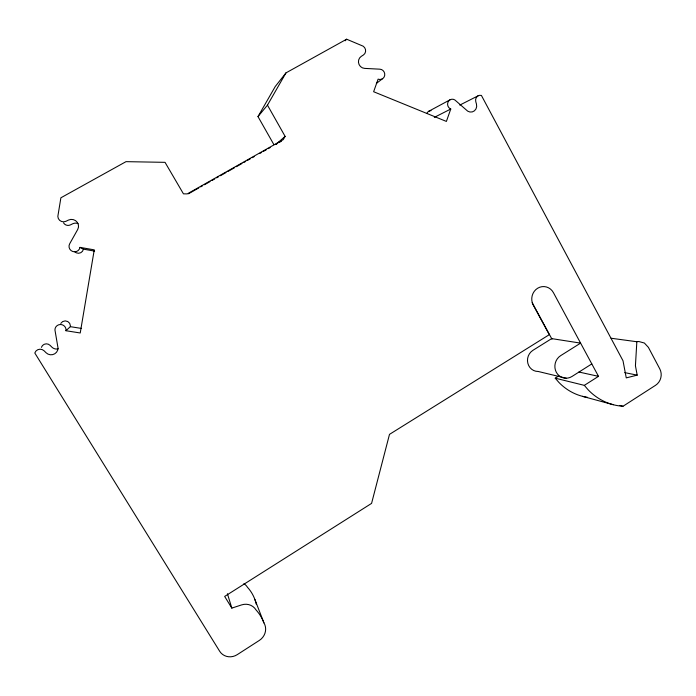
<?xml version="1.0" encoding="UTF-8"?>
<svg xmlns="http://www.w3.org/2000/svg" width="696" height="696" viewBox="0 0 696 696"><rect width="100%" height="100%" fill="white"/><g stroke="black" fill="none" stroke-linecap="round" stroke-linejoin="round"><path stroke-width="1.04" d="M619.858 405.42L622.99 406.264L655.562 385.297A11.997 11.04 -78.5 0 0 659.791 368.889L648.394 347.356L644.374 343.032L638.824 341.51L636.84 341.736L635.431 365.791L637.197 375.135L626.252 377.885L623.016 360.789L481.397 95.413A5.072 4.776 77.6 0 0 475.777 101.651L476.464 104.096A6.351 5.986 77.5 0 1 467.695 111.151L454.862 99.963A5.098 4.82 76.2 0 0 448.241 101.625A5.098 4.82 76.2 0 0 449.999 108.619L450.764 109.02L446.388 121.426L373.63 91.724L378.102 79.135A5.203 4.942 68.6 0 0 384.697 75.446A5.203 4.942 68.6 0 0 379.885 69.182L364.617 68.391A6.534 6.212 66.5 0 1 361.276 56.359L363.373 55.019A5.237 4.976 65.6 0 0 363.129 46.171L346.634 39.211L285.978 72.88L275.259 86.504L257.99 116.589L273.946 144.725M285.978 72.88L267.464 105.139L285.116 136.39L283.272 139.618L187.285 193.888L183.448 193.845L165.039 162.342L126.011 161.655L60.883 197.794L57.838 216.395A5.577 5.385 18.6 0 0 65.972 221.284L68.434 220.084A6.943 6.725 17.7 0 1 77.726 229.436L69.678 243.791A5.542 5.377 14.6 0 0 72.749 251.5A5.542 5.377 14.6 0 0 79.996 247.376L94.256 249.855L80.231 332.984L65.946 330.722L66.016 329.791A5.542 5.368 0.1 0 0 60.404 324.501A5.542 5.368 0.1 0 0 54.941 329.93L58.02 347.991A6.943 6.708 -2.4 0 1 46.075 352.768L44.152 350.836A5.577 5.377 -2.9 0 0 34.8 353.011L219.666 651.247A13.198 12.363 -39.8 0 0 237.284 654.623L259.347 640.416A13.12 12.311 -41.6 0 0 263.915 622.859L254.849 599.395M65.946 330.722L70.34 326.668L70.409 325.798A5.15 4.985 0.6 0 0 60.778 323.414M257.99 116.589L267.464 105.139M345.164 40.794L346.634 39.211M276.112 144.237L285.116 136.39M376.345 83.45L382.295 78.9M558.775 375.927L555.225 378.172L584.327 385.358L598.499 376.345L553.424 292.659A12.302 11.58 -83.4 0 0 537.608 288.257A12.302 11.58 -83.4 0 0 533.267 305.092L549.309 334.663L389.49 434.365L371.577 503.391L224.66 596.428L231.838 608.113L241.573 604.911A13.137 12.363 -41 0 1 256.006 609.905A44.361 41.569 -39.2 0 1 263.915 622.859M591.809 363.921L571.99 376.475A12.206 11.423 -78 0 1 556.356 372.351A12.206 11.423 -78 0 1 560.689 355.63L580.603 343.119L551.667 338.613L532.945 350.314A11.423 10.753 -78 0 0 527.829 363.234A11.423 10.753 -78 0 0 538.208 371.473L566.257 378.233M188.451 193.792L198.778 187.946M200.657 186.885L202.536 185.823M204.415 184.762L210.053 181.578M211.923 180.516L214.742 178.924M216.621 177.863L218.501 176.793M220.38 175.731L226.009 172.547M227.888 171.486L234.465 167.771M236.344 166.709L241.973 163.516M243.852 162.455L245.731 161.394M247.611 160.332L250.43 158.74M252.3 157.679L254.179 156.617M259.817 153.433L261.696 152.363M263.575 151.302L266.385 149.71M268.264 148.648L270.144 147.587M275.781 144.403L277.66 143.341M279.531 142.28L281.41 141.218M428.762 111.264L450.025 99.815M434.304 117.389L450.764 109.02M459.778 105.096L477.987 95.874M611.079 338.239L636.84 341.736M70.34 326.668L81.58 328.451M79.996 247.376L83.416 249.159L94.63 251.108M624.738 372.63L637.197 375.135M578.881 372.021L598.499 376.345M582.543 396.346L613.307 404.715M555.225 378.172L558.818 382.33A56.498 52.618 -80.2 0 0 587.581 397.373M584.327 385.358L588.137 389.795A60.334 55.819 -80.2 0 0 622.99 406.264M532.188 302.716L551.963 339.161M227.409 593.723L231.838 608.113M243.922 583.683A12.241 11.571 -40.2 0 1 247.454 587.259A41.316 38.898 -38.5 0 1 256.267 604.206M427.1 112.952A4.759 4.524 75.6 0 1 431.033 110.69M63.553 222.894A5.176 5.011 18.3 0 0 70.383 224.904L72.671 223.79A6.455 6.255 17.5 0 1 78.056 223.625M83.416 249.159A5.15 4.994 14.5 0 1 74.446 251.482M41.412 347.365A5.176 4.994 -2.3 0 1 50.095 345.355L51.887 347.147A6.447 6.238 -1.8 0 0 58.281 348.809"/></g></svg>
